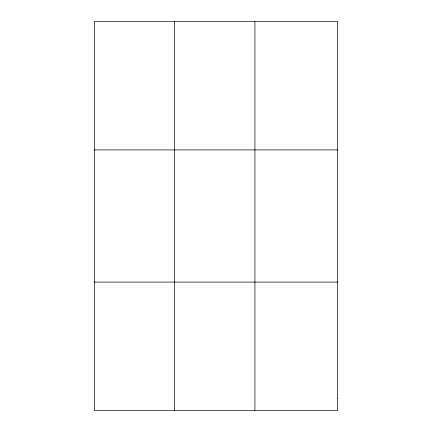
<?xml version="1.0" encoding="UTF-8"?>
<svg xmlns="http://www.w3.org/2000/svg" width="432" height="432" viewBox="0 0 432 432"><rect width="100%" height="100%" fill="white"/><g stroke="black" fill="none" stroke-linecap="round" stroke-linejoin="round"><path stroke-width="0.65" d="M174.636 410.4L174.636 21.6M254.934 410.4L254.934 21.6M94.333 149.904L337.667 149.904M94.333 282.096L337.667 282.096M337.667 398.736L337.667 410.4L94.333 410.4L94.333 21.6L337.667 21.6L337.667 398.736"/></g></svg>
